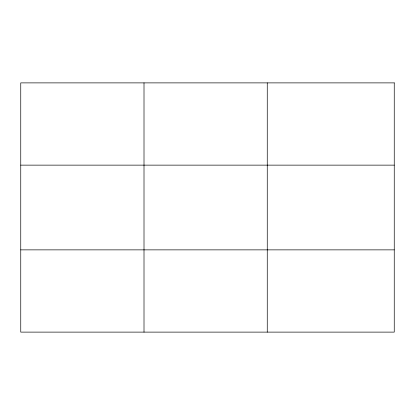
<?xml version="1.0" encoding="UTF-8"?>
<svg xmlns="http://www.w3.org/2000/svg" width="415" height="415" viewBox="0 0 415 415"><rect width="100%" height="100%" fill="white"/><g stroke="black" fill="none" stroke-linecap="round" stroke-linejoin="round"><path stroke-width="0.62" d="M144.005 332.114L144.005 82.886M267.26 332.114L267.26 82.886M20.75 165.134L394.25 165.134M20.75 249.866L394.25 249.866M394.25 82.886L394.25 332.114L20.75 332.114L20.75 82.886L394.25 82.886"/></g></svg>
